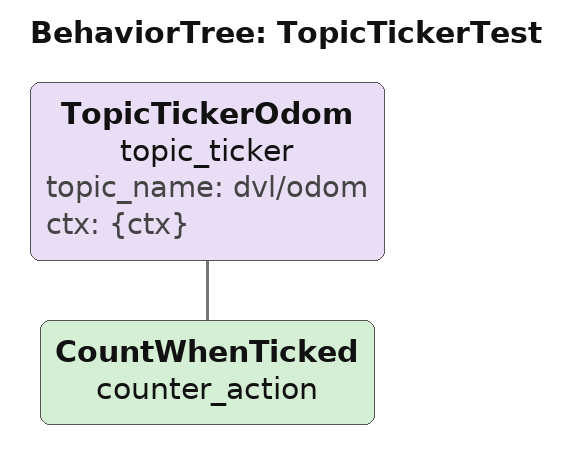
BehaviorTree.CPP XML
<root BTCPP_format="4" main_tree_to_execute="TopicTickerTest">
  <BehaviorTree ID="TopicTickerTest">
    <TopicTickerOdom name="topic_ticker" topic_name="dvl/odom" ctx="{ctx}">
      <CountWhenTicked name="counter_action"/>
    </TopicTickerOdom>
  </BehaviorTree>
</root>
